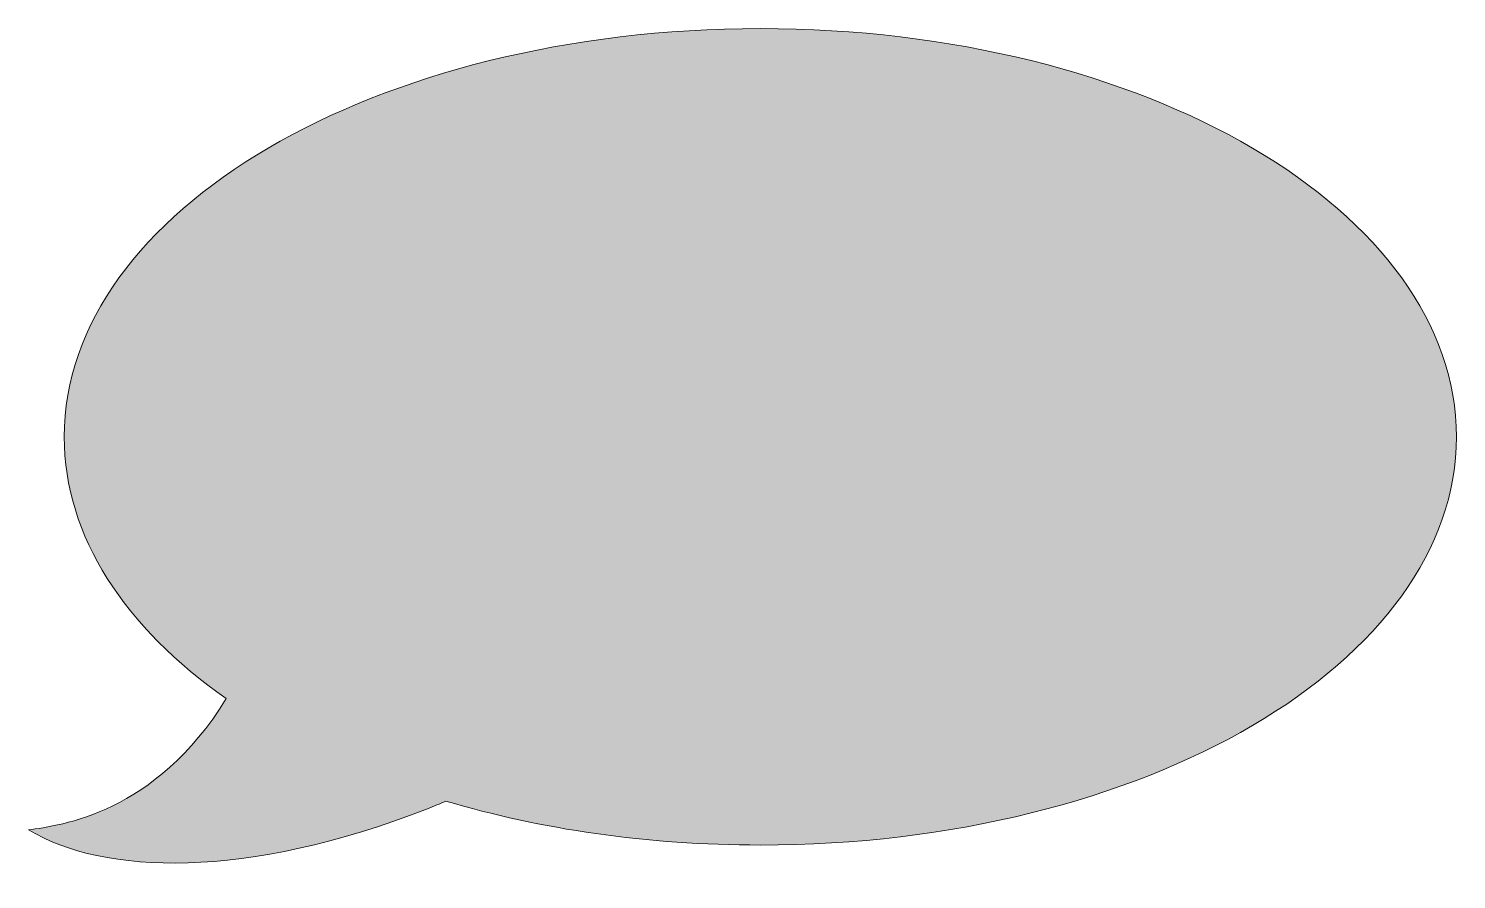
# Model space of a CAD drawing. Header units: inches. Extents: x 0 to 102, y -1 to 59.
import ezdxf

# ---------------------------------------------------------------- set-up
doc = ezdxf.new("R2010")
doc.units = ezdxf.units.IN
doc.header["$MEASUREMENT"] = 0
doc.layers.add('Layer 1', color=7, linetype='Continuous')

msp = doc.modelspace()

# ---------------------------------------------------------------- hatches: boundary and pattern name
at = {"layer": 'Layer 1', "true_color": 0x57b6dd}
h = msp.add_hatch(color=143, dxfattribs=at)
h.dxf.hatch_style = 2
edge = h.paths.add_edge_path()
edge.add_spline(control_points=[(52.07, 59.37), (24.72, 59.37), (2.54, 46.37), (2.54, 30.32), (2.54, 23.23), (6.87, 16.74), (14.07, 11.7), (9, 3.48), (2.28, 2.68), (0, 2.36), (5.31, -0.86), (15.5, -1.17), (28.38, 3.86), (28.84, 4.04), (29.27, 4.22), (29.68, 4.41), (36.4, 2.41), (44.01, 1.28), (52.07, 1.28), (79.42, 1.28), (101.6, 14.28), (101.6, 30.32), (101.6, 46.37), (79.42, 59.37), (52.07, 59.37)], knot_values=[0, 0, 0, 0, 1, 1, 1, 2, 2, 2, 3, 3, 3, 4, 4, 4, 5, 5, 5, 6, 6, 6, 7, 7, 7, 8, 8, 8, 8], degree=3, periodic=1)

# ---------------------------------------------------------------- linework, layer by layer
at = {"layer": 'Layer 1', "lineweight": 0}
msp.add_open_spline([(52.07, 59.37), (24.72, 59.37), (2.54, 46.37), (2.54, 30.32), (2.54, 23.23), (6.87, 16.74), (14.07, 11.7), (9, 3.48), (2.28, 2.68), (0, 2.36), (5.31, -0.86), (15.5, -1.17), (28.38, 3.86), (28.84, 4.04), (29.27, 4.22), (29.68, 4.41), (36.4, 2.41), (44.01, 1.28), (52.07, 1.28), (79.42, 1.28), (101.6, 14.28), (101.6, 30.32), (101.6, 46.37), (79.42, 59.37), (52.07, 59.37)], degree=3, knots=[0, 0, 0, 0, 1, 1, 1, 2, 2, 2, 3, 3, 3, 4, 4, 4, 5, 5, 5, 6, 6, 6, 7, 7, 7, 8, 8, 8, 8], dxfattribs=at)

doc.saveas('drawing.dxf')
